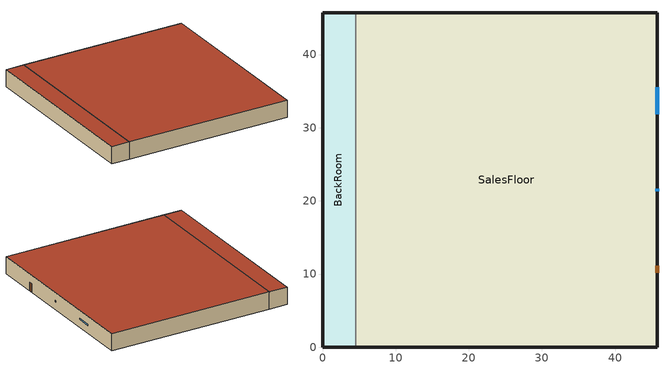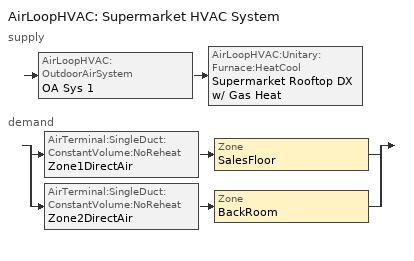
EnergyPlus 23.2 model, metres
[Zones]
BackRoom
 floor ground (BotFloorConstruction): 0,0 0,45.72 4.57,45.72 4.57,0 z0
 wall outside (FaceBrkIns4LWConcBlkGyp_R-11): 4.57,45.72 0,45.72 0,0 4.57,0 z0:4.27
 wall to SalesFloor (IntWallConstruction): 4.57,0 4.57,45.72 z0:4.27
 roof outside (SlagFeltIns6LWConcGapAcoTile_R-11): 4.57,0 4.57,45.72 0,45.72 0,0 z4.27
SalesFloor
 floor ground (BotFloorConstruction): 4.57,0 4.57,45.72 45.72,45.72 45.72,0 z0
 wall outside (FaceBrkIns4LWConcBlkGyp_R-11): 4.57,0 45.72,0 45.72,45.72 4.57,45.72 z0:4.27
 window (WinLib_1001): 45.72,31.85 45.72,35.51 z1.98:2.29
 window (WinLib_2003): 45.72,21.33 45.72,21.64 z1.98:2.29
 door (DoorConstruction): 45.72,10.21 45.72,11.12 z0:2.13
 roof outside (SlagFeltIns6LWConcGapAcoTile_R-11): 45.72,0 45.72,45.72 4.57,45.72 4.57,0 z4.27
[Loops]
AirLoopHVAC 'Supermarket HVAC System'
 supply: AirLoopHVAC:OutdoorAirSystem 'OA Sys 1' > AirLoopHVAC:Unitary:Furnace:HeatCool 'Supermarket Rooftop DX w/ Gas Heat'
 demand: split
  | AirTerminal:SingleDuct:ConstantVolume:NoReheat 'Zone1DirectAir' > Zone 'SalesFloor'
  | AirTerminal:SingleDuct:ConstantVolume:NoReheat 'Zone2DirectAir' > Zone 'BackRoom'
[Building]
None: Loads convergence tolerance value=0.04; Maximum number of warmup days=50; Minimum number of warmup days=6; North axis=0; Solar distribution=MinimalShadowing; Temperature convergence tolerance value=0.4; Terrain=Suburbs
[Site:GroundTemperature:BuildingSurface]
21, 21.5, 22, 22.2, 22.2, 22.2, 22.2, 22.2, 22.2, 22, 21.5, 21
[Site:Location]
Miami Intl Ap_FL_USA Design_Conditions: Elevation=11; Latitude=25.82; Longitude=-80.3; Time zone=-5
[SizingPeriod:DesignDay] Barometric pressure=101193; Day of month=21; Daylight saving time indicator=No; Humidity condition type=WetBulb; Rain indicator=No; Snow indicator=No; Solar model indicator=ASHRAEClearSky
Name | Daily dry bulb temperature range | Day type | Maximum dry bulb temperature | Month | Sky clearness | Wetbulb or dewpoint at maximum dry bulb | Wind direction | Wind speed
Miami Intl Ap Ann Clg .4% Condns DB=>MWB | 6.7 | SummerDesignDay | 33.2 | 7 | 1 | 25.3 | 140 | 4.5
Miami Intl Ap Ann Htg 99.6% Condns DB | 0 | WinterDesignDay | 8.7 | 1 | 0 | 8.7 | 340 | 3.8
[Construction]
BotFloorConstruction: StoreSlab
DoorConstruction: WoodForDoor
FaceBrkIns4LWConcBlkGyp_R-11: HF-A2, R-11, HF-C2, HF-E1
FurnitureConstruction: FurnitureMaterial
IntWallConstruction: GypForInterior, AirGap, ConcForInterior, AirGap, GypForInterior
SlagFeltIns6LWConcGapAcoTile_R-11: HF-E2, HF-E3, R-11, HF-C15, AirGap, HF-E5
WinLib_1001: CLEAR 6MM
WinLib_2003: CLEAR 6MM, AIR 6MM, CLEAR 6MM
[Material] Thermal absorptance=0.9
Name | Conductivity | Density | Roughness | Solar absorptance | Specific heat | Thickness | Visible absorptance
ConcForInterior | 0.5708 | 609 | Smooth | 0.65 | 837 | 0.2033 | 0.65
FurnitureMaterial | 11 | 544.62 | MediumSmooth | 0.78 | 1210 | 0.1 | 0.78
GypForInterior; HF-E1 | 0.7264 | 1602 | Smooth | 0.92 | 837 | 0.0191 | 0.92
HF-A2 | 1.332 | 2082 | Smooth | 0.93 | 920 | 0.1016 | 0.93
HF-C2 | 0.3805 | 609 | Smooth | 0.65 | 837 | 0.1015 | 0.65
HF-C15 | 0.173 | 641 | Smooth | 0.65 | 837 | 0.1524 | 0.65
HF-E2 | 1.436 | 881 | Smooth | 0.55 | 1674 | 0.0127 | 0.55
HF-E3 | 0.1903 | 1121 | Smooth | 0.75 | 1674 | 0.0095 | 0.75
HF-E5 | 0.0605 | 481 | Smooth | 0.32 | 837 | 0.0191 | 0.32
StoreSlab | 1.73 | 2243 | Smooth | 0.65 | 837 | 0.1524 | 0.65
WoodForDoor | 0.1211 | 593 | Smooth | 0.78 | 2510 | 0.0635 | 0.78
[Material:AirGap]
AirGap: Thermal resistance=0.1762
[Material:NoMass]
R-11: Roughness=Rough; Solar absorptance=0.75; Thermal absorptance=0.9; Thermal resistance=1.935938; Visible absorptance=0.75
[WindowMaterial:Gas]
AIR 6MM: Gas type=Air; Thickness=0.0063
[WindowMaterial:Glazing]
CLEAR 6MM: Back side infrared hemispherical emissivity=0.84; Back side solar reflectance at normal incidence=0.071; Back side visible reflectance at normal incidence=0.08; Conductivity=0.9; Front side infrared hemispherical emissivity=0.84; Front side solar reflectance at normal incidence=0.071; Front side visible reflectance at normal incidence=0.08; Infrared transmittance at normal incidence=0; Optical data type=SpectralAverage; Solar transmittance at normal incidence=0.775; Thickness=0.006; Visible transmittance at normal incidence=0.881
[AirLoopHVAC]
Supermarket HVAC System: Design supply air flow rate=5.5
[AirLoopHVAC:Unitary:Furnace:HeatCool]
Supermarket Rooftop DX w/ Gas Heat: Availability schedule=FanAndCoilAvailSched; Controlling zone or thermostat location=SalesFloor; Cooling coil=Furnace ACDXCoil 1; Cooling supply air flow rate=5.5; Dehumidification control type=CoolReheat; Fan placement=BlowThrough; Heating coil=Furnace Heating Coil 1; Heating supply air flow rate=5.5; Maximum supply air temperature=80; No load supply air flow rate=5.5; Reheat coil=Humidistat Reheat Coil 1; Supply air fan operating mode schedule=ContinuousFanSchedule; Supply fan=Supply Fan 1
[AirTerminal:SingleDuct:ConstantVolume:NoReheat] Availability schedule=FanAndCoilAvailSched
Name | Maximum air flow rate
Zone1DirectAir | 5.225
Zone2DirectAir | 0.275
[AvailabilityManager:Scheduled]
Name | Schedule
Furnace 1 Avail | FanAndCoilAvailSched
Outdoor Air 1 Avail | OutdoorAirAvailSched
[Coil:Cooling:DX:SingleSpeed]
Furnace ACDXCoil 1: 2023 rated evaporator fan power per volume flow rate=934.4; Availability schedule=FanAndCoilAvailSched; Energy input ratio function of flow fraction curve=WindACEIRFFF; Energy input ratio function of temperature curve=WindACEIRFT; Gross rated cooling cop=3; Gross rated sensible heat ratio=0.8; Gross rated total cooling capacity=100000; Latent capacity time constant=45; Maximum cycling rate=3; Nominal time for condensate removal to begin=1000; Part load fraction correlation curve=WindACPLFFPLR; Rated air flow rate=5.5; Ratio of initial moisture evaporation rate and steady state latent capacity=1.5; Total cooling capacity function of flow fraction curve=WindACCoolCapFFF; Total cooling capacity function of temperature curve=WindACCoolCapFT
[Coil:Heating:Fuel] Availability schedule=FanAndCoilAvailSched; Burner efficiency=0.8; Fuel type=NaturalGas; Nominal capacity=100000
Furnace Heating Coil 1; Humidistat Reheat Coil 1
[Controller:OutdoorAir]
OA Controller 1: Economizer control action type=ModulateFlow; Economizer control type=NoEconomizer; Lockout type=NoLockout; Maximum outdoor air flow rate=1.4; Minimum limit type=FixedMinimum; Minimum outdoor air flow rate=0.25; Minimum outdoor air schedule=OAFractionSched
[ElectricEquipment] Design level calculation method=EquipmentLevel; Fraction lost=0
Name | Design level | Fraction latent | Fraction radiant | Schedule | Zone or zonelist or space or spacelist
BackRoom ElecEq 1 | 150 | 0 | 0.25 | Elec_Equip_Sch | BackRoom
SalesFloor ElecEq 1 | 1500 | 0 | 0.1 | Register_Equip_Sch | SalesFloor
SalesFloor ElecEq 2 | 15000 | 0.05 | 0.4 | Bakery_Equip_Sch | SalesFloor
SalesFloor ElecEq 3 | 600 | 0 | 0.25 | Elec_Equip_Sch | SalesFloor
[Fan:OnOff]
Supply Fan 1: Availability schedule=FanAndCoilAvailSched; Fan total efficiency=0.7; Maximum flow rate=5.5; Motor efficiency=0.9; Motor in airstream fraction=1; Pressure rise=600
[InternalMass] Construction=FurnitureConstruction
Name | Zone or zonelist | Surface area
BackRoom_Furniture1; BackRoom_Furniture2 | BackRoom | 95
SalesFloor_Furniture1; SalesFloor_Furniture2 | SalesFloor | 845
[Lights] Design level calculation method=LightingLevel; End use subcategory=GeneralLights; Fraction radiant=0.37; Fraction replaceable=0; Fraction visible=0.18; Return air fraction=0; Schedule=Lighting_Sch
Name | Lighting level | Zone or zonelist or space or spacelist
BackRoom Lights 1 | 1500 | BackRoom
SalesFloor Lights 1 | 45000 | SalesFloor
[People] Activity level schedule=Activity_Shopping_Sch; Fraction radiant=0.2; Number of people calculation method=People; Number of people schedule=People_Shopping_Sch
Name | Number of people | Zone or zonelist or space or spacelist
BackRoom People 1 | 10 | BackRoom
SalesFloor People 1 | 150 | SalesFloor
[Refrigeration:Case] Zone=SalesFloor; Rated ambient relative humidity=55; Rated ambient temperature=23.88; Rated runtime fraction=0.85
Name | Anti sweat heater control type | Availability schedule | Case anti sweat heater power per unit length | Case defrost drip down schedule | Case defrost power per unit length | Case defrost schedule | Case defrost type | Case height | Case length | Case lighting schedule | Case operating temperature | Design evaporator temperature or brine inlet temperature | Fraction of anti sweat heater energy to case | Fraction of lighting energy to case | Humidity at zero anti sweat heater energy | Latent case credit curve | Latent case credit curve type | Operating case fan power per unit length | Rated latent heat ratio | Rated total cooling capacity per unit length | Refrigerated case restocking schedule | Standard case fan power per unit length | Standard case lighting power per unit length | Under case hvac return air fraction | Case credit fraction schedule | Defrost energy correction curve | Defrost energy correction curve type | Minimum anti sweat heater power per unit length
FishDisplayCase | None | CaseCleanedOnMonday | 0 | CaseDripDownSched | 0 | CaseDefrostSched | OffCycle | 0 | 15 | CaseLightingSched | 1.1 | -6.67 | 0.2 | 0.9 | 0 | RHCubic_LatentEnergyMult | RelativeHumidityMethod | 0 | 0.1 | 288.4 | CaseStockingSched | 0 | 41.56 | 0.05
GlassDoorFrozenFoodA | HeatBalanceMethod | CaseOperatingSched | 218.7 | CaseDripDownSched2 | 1106.5 | CaseDefrostSched2 | HotGasWithTemperatureTermination | 1.5 | 3.97 | CaseLightingSched | -23.3 | -26.7 | 0.2 | 1 | 1.5 | SingleShelfHorizontal_LatentEnergyMult | CaseTemperatureMethod | 57.9 | 0.13 | 615.8 | CaseStockingSched | 57.9 | 99.8 | 0.1 | CaseCreditReductionSched | SingleShelfHorizontal_DefrostEnergyMult | CaseTemperatureMethod | 0
GlassDoorFrozenFoodB | HeatBalanceMethod | CaseOperatingSched | 218.7 | CaseDripDownSched4 | 1106.5 | CaseDefrostSched4 | HotGasWithTemperatureTermination | 1.5 | 3.97 | CaseLightingSched | -23.3 | -26.7 | 0.2 | 1 | 1.5 | SingleShelfHorizontal_LatentEnergyMult | CaseTemperatureMethod | 57.9 | 0.13 | 615.8 | CaseStockingSched | 57.9 | 99.8 | 0.1 | CaseCreditReductionSched | SingleShelfHorizontal_DefrostEnergyMult | CaseTemperatureMethod | 0
GlassDoorFrozenFoodC | HeatBalanceMethod | CaseOperatingSched | 218.7 | CaseDripDownSched5 | 1106.5 | CaseDefrostSched5 | HotGasWithTemperatureTermination | 1.5 | 3.97 | CaseLightingSched | -23.3 | -26.7 | 0.2 | 1 | 1.5 | SingleShelfHorizontal_LatentEnergyMult | CaseTemperatureMethod | 57.9 | 0.13 | 615.8 | CaseStockingSched | 57.9 | 99.8 | 0.1 | CaseCreditReductionSched | SingleShelfHorizontal_DefrostEnergyMult | CaseTemperatureMethod | 0
MeatDisplayCase | Linear | CaseCleanedOnTuesday | 13.2 | CaseDripDownSched2 | 585.8 | CaseDefrostSched2 | ElectricWithTemperatureTermination | 1.5 | 26 | CaseLightingSched | -4.4 | -9.4 | 0.2 | 0.9 | 35 | SingleShelfHorizontal_LatentEnergyMult | CaseTemperatureMethod | 47.2 | 0.1 | 456.6 | CaseStockingSched | 47.2 | 86.8 | 0.05 |  | SingleShelfHorizontal_DefrostEnergyMult | CaseTemperatureMethod | 0
MultiDeckDairyAndDeliCase | None | CaseOperatingSched | 0 | CaseDripDownSched3 | 0 | CaseDefrostSched3 | OffCycle | 0 | 12 | CaseLightingSched | -1.1 | -9.4 | 0.2 | 0.77 | 0 | MultiShelfVertical_LatentEnergyMult | CaseTemperatureMethod | 78.7 | 0.3 | 1890 | CaseStockingSched | 78.7 | 307.3 | 0.05 | DairyCaseCreditReductionSched |  |  | 0
OpenWellIceCreamDisplayCase | Linear | CaseCleanedOnMonday | 70 | CaseDripDownSched | 76.5 | CaseDefrostSched | HotGas | 1.5 | 14.6 | CaseLightingSched | -34.4 | -37.2 | 0.2 | 0.9 | 35 | SingleShelfHorizontal_LatentEnergyMult | CaseTemperatureMethod | 28.7 | 0.08 | 441.6 | CaseStockingSched | 28.7 | 42.7 | 0.05 | CaseCreditReductionSched |  |  | 0
SelfContainedDisplayCase | None | CaseOperatingSched | 0 |  | 0 |  | None | 0 | 10 | LightingOnSched | 13 |  | 0 | 0.9 | 0 | MultiShelfVertical_LatentEnergyMult | CaseTemperatureMethod | 40 | 0.08 | 1000 | SelfContainedCaseStockingSched | 40 | 75 | 0
[Refrigeration:CaseAndWalkInList]
Name | Case or walkin name 1 | Case or walkin name 2 | Case or walkin name 3 | Case or walkin name 4 | Case or walkin name 5
LowTempCaseList | OpenWellIceCreamDisplayCase | GlassDoorFrozenFoodA | GlassDoorFrozenFoodB | GlassDoorFrozenFoodC | WalkInFreezer
MediumTempCaseList | FishDisplayCase | MeatDisplayCase | MultiDeckDairyAndDeliCase
[Refrigeration:Compressor] Rated subcooling=0; Rated superheat=10
Name | Mode of operation | Refrigeration compressor capacity curve | Refrigeration compressor power curve | Transcritical compressor capacity curve | Transcritical compressor power curve
Bitzer01_2GSL-3K-4SU_sub; Bitzer02_2GSL-3K-4SU_sub; Bitzer03_2GSL-3K-4SU_sub | Subcritical | 2GSL-3K-4SU_R744_qcurv_sub | 2GSL-3K-4SU_R744_pwrcurv_sub
Bitzer01_4FTC-20K_trans; Bitzer02_4FTC-20K_trans; Bitzer03_4FTC-20K_trans | Transcritical | 4FTC-20K_R744_qcurv_sub | 4FTC-20K_R744_pwrcurv_sub | 4FTC-20K_R744_qcurv_trans | 4FTC-20K_R744_pwrcurv_trans
[Refrigeration:CompressorList]
Name | Refrigeration compressor name 1 | Refrigeration compressor name 2 | Refrigeration compressor name 3
HPCompressorList | Bitzer01_4FTC-20K_trans | Bitzer02_4FTC-20K_trans | Bitzer03_4FTC-20K_trans
LPCompressorList | Bitzer01_2GSL-3K-4SU_sub | Bitzer02_2GSL-3K-4SU_sub | Bitzer03_2GSL-3K-4SU_sub
[Refrigeration:CompressorRack]
SelfContainedDisplay: Compressor rack cop function of temperature curve=RackCOPfTCurve2; Condenser type=AirCooled; Design compressor rack cop=4; Design condenser fan power=175; Heat rejection location=Zone; Refrigeration case name or walkin name or caseandwalkinlist=SelfContainedDisplayCase
[Refrigeration:GasCooler:AirCooled]
RefrigGasCooler: End use subcategory=RefrigGasCooler; Gas cooler fan speed control type=Fixed; Minimum condensing temperature=10; Minimum fan air flow ratio=0.2; Rated fan power=8000; Rated total heat rejection rate curve=GasCoolerHRCurve; Subcritical temperature difference=10; Transcritical approach temperature=3; Transition temperature=27
[Refrigeration:TranscriticalSystem]
TransRefrigSys: End use subcategory=TransRefrigSys; High pressure compressor or compressorlist=HPCompressorList; Low pressure compressor or compressorlist=LPCompressorList; Low temperature refrigerated case or walkin or caseandwalkinlist=LowTempCaseList; Medium temperature refrigerated case or walkin or caseandwalkinlist=MediumTempCaseList; Receiver pressure=4000000; Refrigeration gas cooler=RefrigGasCooler; Refrigeration system working fluid type=R744; Subcooler effectiveness=0.4; System type=TwoStage
[Refrigeration:WalkIn]
WalkInFreezer: Availability schedule=CaseOperatingSched; Defrost control type=TimeSchedule; Defrost drip down schedule=CaseDripDownSched3; Defrost power=5512; Defrost schedule=CaseDefrostSched3; Defrost type=Electric; Heating power schedule=CaseOperatingSched; Insulated floor surface area=13; Insulated floor u value=0.207; Lighting schedule=CaseLightingSched2; Operating temperature=-2.22; Rated circulation fan power=0; Rated coil cooling capacity=4690; Rated cooling coil fan power=735; Rated cooling source temperature=-6.67; Rated total heating power=0; Rated total lighting power=120; Restocking schedule=WalkInStockingSched; Zone name 1=BackRoom; Area of stocking doors facing zone 1=2; Height of stocking doors facing zone 1=2; Insulated surface u value facing zone 1=0.235; Stocking door opening protection type facing zone 1=StripCurtain; Stocking door opening schedule name facing zone 1=WIStockDoorOpenSch; Total insulated surface area facing zone 1=43.4
[ThermostatSetpoint:DualSetpoint]
DualSetPoint: Cooling setpoint temperature schedule=Cooling Setpoints; Heating setpoint temperature schedule=Heating Setpoints
[Zone] Ceiling height=4.266992; Multiplier=1; Type=1
BackRoom; SalesFloor
[ZoneControl:Thermostat]
SalesFloor Thermostat: Zone or zonelist=SalesFloor; Control 1=DualSetPoint; Control type schedule=Zone Control Type Sched
[Zone equipment]
SalesFloor: Zone1DirectAir
BackRoom: Zone2DirectAir
[Curve:Bicubic]
Name | Maximum value of x | Maximum value of y | Minimum value of x | Minimum value of y | Coefficient1 constant | Coefficient2 x | Coefficient3 x 2 | Coefficient4 y | Coefficient5 y 2 | Coefficient6 x y | Coefficient7 x 3 | Coefficient8 y 3 | Coefficient9 x 2 y | Coefficient10 x y 2
2GSL-3K-4SU_R744_pwrcurv_sub | -15 | 15 | -50 | -20 | 386.71 | -193.44 | -4.1516 | 185.34 | -0.15786 | 4.1525 | -0.022002 | -0.0046207 | 0.018394 | 0.0032025
2GSL-3K-4SU_R744_qcurv_sub | -15 | 15 | -50 | -20 | 36018 | 1106.6 | 11.353 | -580.74 | 0.057021 | -14.953 | 0.040944 | 0.0095707 | -0.11393 | -0.006478
4FTC-20K_R744_pwrcurv_sub | 0 | 25 | -20 | 5 | 4467.8 | -448.95 | -8.5627 | 505.81 | 1.8569 | 10.453 | -0.023585 | -0.024415 | 0.042667 | 0.053333
4FTC-20K_R744_pwrcurv_trans | 0 | 10000000 | -20 | 7500000 | 9.875e-14 | -1.5288e-07 | 1.4445e-10 | 2.8669e-07 | 6.6098e-10 | -6.3695e-05 | -1.4638e-09 | -3.729e-17 | -8.7306e-07 | 7.3362e-12
4FTC-20K_R744_qcurv_sub | 0 | 25 | -20 | 5 | 129100 | 4346.7 | 66.625 | -1752.5 | -1.0279 | -48.72 | 0.65438 | -0.28251 | -0.688 | -0.448
4FTC-20K_R744_qcurv_trans | 0 | 313040 | -20 | 291650 | 6.1664e-05 | 0.0025759 | 0.0096223 | 6.1867 | -3.6628e-05 | 0.031292 | 0.20886 | 5.5646e-11 | 0.000105 | -7.9456e-08
[Curve:Biquadratic] Input unit type for x=Temperature; Input unit type for y=Temperature; Maximum value of x=23.88889; Maximum value of y=46.11111; Minimum value of x=12.77778; Minimum value of y=18; Output unit type=Dimensionless
Name | Coefficient1 constant | Coefficient2 x | Coefficient3 x 2 | Coefficient4 y | Coefficient5 y 2 | Coefficient6 x y
WindACCoolCapFT | 0.942588 | 0.00954335 | 0.00068377 | -0.0110427 | 5.249e-06 | -9.72e-06
WindACEIRFT | 0.342414 | 0.034885 | -0.0006237 | 0.00497722 | 0.000437951 | -0.000728028
[Curve:Cubic]
Name | Maximum value of x | Minimum value of x | Coefficient1 constant | Coefficient2 x | Coefficient3 x 2 | Coefficient4 x 3
MultiShelfVertical_LatentEnergyMult | 20 | -35 | 0.0265263 | 0.00107803 | -6.02558e-05 | 1.23732e-06
RHCubic_LatentEnergyMult | 80 | 17.32 | -0.4641 | 0.0268 | 0 | 0
SingleShelfHorizontal_DefrostEnergyMult | 20 | -35 | 0.0236322 | 0.0006232 | 2.83282e-05 | 4.40351e-07
SingleShelfHorizontal_LatentEnergyMult | 20 | -35 | 0.0203756 | 0.000243779 | 1.14001e-05 | 1.81142e-07
[Curve:Linear]
GasCoolerHRCurve: Maximum value of x=22.2; Minimum value of x=3; Coefficient1 constant=0; Coefficient2 x=85000
[Curve:Quadratic]
Name | Input unit type for x | Maximum value of x | Minimum value of x | Output unit type | Coefficient1 constant | Coefficient2 x | Coefficient3 x 2
RackCOPfTCurve2 | Temperature | 50 | 0 | Dimensionless | 1 | 0 | 0
WindACCoolCapFFF |  | 1.5 | 0.5 |  | 0.8 | 0.2 | 0
WindACEIRFFF |  | 1.5 | 0.5 |  | 1.1552 | -0.1808 | 0.0256
WindACPLFFPLR |  | 1 | 0 |  | 0.85 | 0.15 | 0
[Schedule:Compact]
Activity_Shopping_Sch: Through: 12/31, For: AllDays, Until: 24:00, 105
Bakery_Equip_Sch: Through: 12/31, For: Weekdays SummerDesignDay WinterDesignDay, Until: 4:00, 0, Until: 18:00, 1, Until: 24:00, 0, For: Saturday, Until: 4:00, 0, Until: 18:00, 1, Until: 24:00, 0, For: AllOtherDays, Until: 4:00, 0, Until: 18:00, 1, Until: 24:00, 0
CaseCleanedOnMonday: Through: 12/31, For: Monday, Until: 5:00, 1, Until: 7:00, 0, Until: 24:00, 1, For: AllOtherDays, Until: 24:00, 1
CaseCleanedOnTuesday: Through: 12/31, For: Tuesday, Until: 5:00, 1, Until: 7:00, 0, Until: 24:00, 1, For: AllOtherDays, Until: 24:00, 1
CaseCreditReductionSched: Through: 12/31, For:AllDays, Interpolate:No, Until: 7:00, 0.2, Until: 21:00, 1, Until: 24:00, 0.2
CaseDefrostSched: Through: 12/31, For:AllDays, Interpolate:Average, Until: 4:00, 0, Until: 4:17, 1, Until: 14:00, 0, Until: 14:17, 1, Until: 24:00, 0
CaseDefrostSched2: Through: 12/31, For:AllDays, Interpolate:Average, Until: 08:00, 0, Until: 08:17, 1, Until: 18:00, 0, Until: 18:17, 1, Until: 24:00, 0
CaseDefrostSched3: Through: 12/31, For:AllDays, Interpolate:Average, Until: 11:00, 0, Until: 11:20, 1, Until: 23:00, 0, Until: 23:20, 1, Until: 24:00, 0
CaseDefrostSched4: Through: 12/31, For:AllDays, Interpolate:Average, Until: 07:00, 0, Until: 07:17, 1, Until: 17:00, 0, Until: 17:17, 1, Until: 24:00, 0
CaseDefrostSched5: Through: 12/31, For:AllDays, Interpolate:Average, Until: 06:00, 0, Until: 06:17, 1, Until: 16:00, 0, Until: 16:17, 1, Until: 24:00, 0
CaseDripDownSched: Through: 12/31, For:AllDays, Interpolate:Average, Until: 4:00, 0, Until: 4:22, 1, Until: 14:00, 0, Until: 14:22, 1, Until: 24:00, 0
CaseDripDownSched2: Through: 12/31, For:AllDays, Interpolate:Average, Until: 08:00, 0, Until: 08:22, 1, Until: 18:00, 0, Until: 18:22, 1, Until: 24:00, 0
CaseDripDownSched3: Through: 12/31, For:AllDays, Interpolate:Average, Until: 11:00, 0, Until: 11:30, 1, Until: 23:00, 0, Until: 23:30, 1, Until: 24:00, 0
CaseDripDownSched4: Through: 12/31, For:AllDays, Interpolate:Average, Until: 07:00, 0, Until: 07:22, 1, Until: 17:00, 0, Until: 17:22, 1, Until: 24:00, 0
CaseDripDownSched5: Through: 12/31, For:AllDays, Interpolate:Average, Until: 06:00, 0, Until: 06:22, 1, Until: 16:00, 0, Until: 16:22, 1, Until: 24:00, 0
CaseLightingSched: Through: 12/31, For: AllDays, Until: 6:00, 0, Until: 21:00, 1, Until: 24:00, 0
CaseLightingSched2: Through: 12/31, For: AllDays, Until: 6:00, 0, Until: 7:00, 1, Until: 11:00, 0, Until: 13:00, 0.5, Until: 19:00, 0, Until: 20:00, 1, Until: 24:00, 0
CaseOperatingSched; ContinuousFanSchedule; FanAndCoilAvailSched; LightingOnSched; OutdoorAirAvailSched: Through: 12/31, For: AllDays, Until: 24:00, 1
CaseStockingSched: Through: 12/31, For: AllDays, Until: 13:00, 0, Until: 14:00, 50, Until: 15:00, 35, Until: 24:00, 0
Cooling Setpoints: Through: 12/31, For: AllDays, Until: 24:00, 24
DairyCaseCreditReductionSched: Through: 12/31, For:AllDays, Interpolate:No, Until: 7:00, 0.2, Until: 21:00, 0.6, Until: 24:00, 0.2
Elec_Equip_Sch: Through: 12/31, For: Weekdays SummerDesignDay WinterDesignDay, Until: 8:00, 0.5, Until: 18:00, 1, Until: 24:00, 0.5, For: Saturday, Until: 8:00, 0.5, Until: 18:00, 1, Until: 24:00, 0.5, For: AllOtherDays, Until: 8:00, 0.5, Until: 18:00, 1, Until: 24:00, 0.5
Heating Setpoints: Through: 12/31, For: AllDays, Until: 24:00, 22
Lighting_Sch: Through: 12/31, For: Weekdays SummerDesignDay WinterDesignDay, Until: 4:00, 0.2, Until: 7:00, 0.3, Until: 21:00, 1, Until: 22:00, 0.3, Until: 24:00, 0.2, For: Saturday, Until: 4:00, 0.2, Until: 7:00, 0.3, Until: 21:00, 1, Until: 22:00, 0.3, Until: 24:00, 0.2, For: AllOtherDays, Until: 4:00, 0.2, Until: 7:00, 0.3, Until: 21:00, 1, Until: 22:00, 0.3, Until: 24:00, 0.2
OAFractionSched: Through: 12/31, For: AllDays, Until: 6:00, 0, Until: 20:00, 1, Until: 24:00, 0
People_Shopping_Sch: Through: 12/31, For: Weekdays SummerDesignDay WinterDesignDay, Until: 8:00, 0.02, Until: 20:00, 1, Until: 24:00, 0.04, For: Saturday, Until: 8:00, 0.01, Until: 18:00, 1, Until: 24:00, 0.05, For: AllOtherDays, Until: 8:00, 0.01, Until: 18:00, 0.75, Until: 24:00, 0.01
Register_Equip_Sch: Through: 12/31, For: Weekdays SummerDesignDay WinterDesignDay, Until: 8:00, 0, Until: 19:00, 1, Until: 24:00, 0, For: Saturday, Until: 8:00, 0, Until: 19:00, 1, Until: 24:00, 0, For: AllOtherDays, Until: 8:00, 0, Until: 19:00, 1, Until: 24:00, 0
SelfContainedCaseStockingSched: Through: 12/31, For: AllDays, Until: 6:00, 0, Until: 7:00, 50, Until: 9:00, 70, Until: 10:00, 80, Until: 11:00, 70, Until: 13:00, 50, Until: 14:00, 80, Until: 15:00, 90, Until: 16:00, 80, Until: 24:00, 0
WIStockDoorOpenSch: Through: 12/31, For: AllDays, Interpolate:No, Until: 7:00, 0.02, Until: 21:00, 0.2, Until: 24:00, 0.02
WalkInStockingSched: Through: 12/31, For: Tuesday Friday, Until: 4:00, 0, Until: 5:00, 725, Until: 6:00, 417, Until: 7:00, 290, Until: 24:00, 0, For: AllOtherDays, Until: 4:00, 0, Until: 5:00, 125, Until: 6:00, 117, Until: 7:00, 90, Until: 19:00, 0, Until: 20:00, 125, Until: 21:00, 117, Until: 22:00, 90, Until: 24:00, 0
Zone Control Type Sched: Through: 12/31, For: AllDays, Until: 24:00, 4
